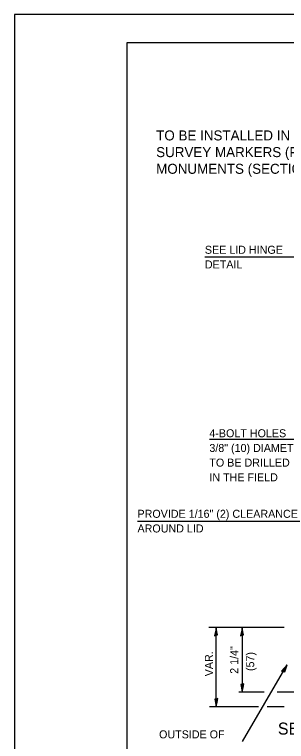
# Model space of a CAD drawing. Extents: x 99219 to 99899, y 99422 to 99862.
# Drawn here: x 99219.3 to 99316.1, y 99603 to 99861.8 of the extents above; entities that cross this region are included whole.
import ezdxf

# ---------------------------------------------------------------- set-up
doc = ezdxf.new("R2010")
doc.units = 0
for name, color, linetype in [('Design_EX_Roadway Dimensions', 7, 'Continuous'), ('Design_PR_Roadway Dimensions', 7, 'Continuous'), ('Design_PR_Roadway Notes', 7, 'Continuous'), ('Level 43', 7, 'Continuous'), ('Sheets_50 Reference Boundary', 7, 'Continuous'), ('Sheets_General Details', 7, 'Continuous'), ('Sheets_Printer Plotting Border', 7, 'Continuous')]:
    doc.layers.add(name, color=color, linetype=linetype)

msp = doc.modelspace()

# ---------------------------------------------------------------- linework, layer by layer
at = {"layer": 'Design_PR_Roadway Notes'}
for p, q in [((99323.61, 99775.42), (99287.04, 99775.42)), ((99331.02, 99710.45), (99288.64, 99710.45)), ((99263.07, 99681.44), (99328.31, 99681.44)), ((99300.48, 99603), (99316.32, 99630.28))]:
    msp.add_line(p, q, dxfattribs=at)
msp.add_lwpolyline([(99314.29, 99628.02), (99314.91, 99627.95), (99315.43, 99627.75), (99315.8, 99628.87), (99316.32, 99630.28), (99315.28, 99629.05)], close=True, dxfattribs=at)
at = {"layer": 'Level 43'}
for p, q in [((99315.28, 99643.55), (99288.46, 99643.55)), ((99291.08, 99615.37), (99291.08, 99643.55)), ((99300.32, 99643.55), (99300.32, 99620.59)), ((99308.08, 99620.59), (99299.06, 99620.59)), ((99330.73, 99620.59), (99312.8, 99620.59)), ((99306.09, 99615.37), (99288.67, 99615.37)), ((99315.28, 99615.37), (99309.23, 99615.37))]:
    msp.add_line(p, q, dxfattribs=at)
for points in [[(99290.46, 99640.58), (99291.03, 99640.82), (99291.58, 99640.91), (99291.34, 99642.06), (99291.08, 99643.55), (99290.79, 99641.96)], [(99299.69, 99640.58), (99300.27, 99640.82), (99300.81, 99640.91), (99300.57, 99642.06), (99300.32, 99643.55), (99300.03, 99641.96)], [(99300.94, 99623.56), (99300.37, 99623.32), (99299.82, 99623.22), (99300.06, 99622.08), (99300.32, 99620.59), (99300.6, 99622.17)], [(99291.7, 99618.34), (99291.13, 99618.09), (99290.59, 99618), (99290.82, 99616.85), (99291.08, 99615.37), (99291.37, 99616.95)]]:
    msp.add_lwpolyline(points, close=True, dxfattribs=at)
at = {"layer": 'Sheets_50 Reference Boundary'}
msp.add_lwpolyline([(99259.35, 99851.78), (99889.35, 99851.78), (99889.35, 99451.78), (99259.35, 99451.78)], close=True, dxfattribs=at)
at = {"layer": 'Sheets_General Details'}
for p, q in [((99219.35, 99861.78), (99219.35, 99421.78)), ((99899.35, 99861.78), (99219.35, 99861.78))]:
    msp.add_line(p, q, dxfattribs=at)
msp.add_lwpolyline([(99259.35, 99851.78), (99889.35, 99851.78), (99889.35, 99431.78), (99259.35, 99431.78)], close=True, dxfattribs=at)
at = {"layer": 'Sheets_Printer Plotting Border'}
msp.add_lwpolyline([(99219.35, 99421.78), (99899.35, 99421.78), (99899.35, 99861.78), (99219.35, 99861.78)], close=True, dxfattribs=at)

# ---------------------------------------------------------------- texts
at = {"layer": 'Design_EX_Roadway Dimensions'}
for s, p in [('TO BE INSTALLED IN ALL PAVEMENT TYPES FOR PRESERVING PERMANENT', (99269.72, 99816.96)), ("SURVEY MARKERS (PI'S, PT'S, PC'S, POC'S, & POT'S) AND LAND SURVEY", (99269.72, 99811.02)), ('MONUMENTS (SECTION OR SUBSECTION CORNERS)', (99269.72, 99805.08))]:
    msp.add_text(s, height=3.5625, dxfattribs=at).set_placement(p)
at = {"layer": 'Design_PR_Roadway Dimensions'}
for s, p in [('2 1/4"', (99298.89, 99627.09)), ('VAR.', (99289.9, 99626.19)), ('(57)', (99304.59, 99628.07))]:
    msp.add_text(s, height=2.85, rotation=90, dxfattribs=at).set_placement(p)
at = {"layer": 'Design_PR_Roadway Notes'}
for s, height, p in [('SEE LID HINGE', 2.85, (99287.04, 99776.61)), ('DETAIL', 2.85, (99287.04, 99771.39)), ('4-BOLT HOLES', 2.85, (99288.64, 99711.29)), ('3/8" (10) DIAMETER', 2.85, (99288.64, 99706.06)), ('TO BE DRILLED', 2.85, (99288.64, 99700.84)), ('IN THE FIELD', 2.85, (99288.64, 99695.61)), ('PROVIDE 1/16" (2) CLEARANCE', 2.85, (99263.07, 99682.62)), ('AROUND LID', 2.85, (99263.07, 99677.4)), ('SEC. A-A', 4.275, (99312.98, 99605.44)), ('OUTSIDE OF', 2.85, (99270.75, 99604.1))]:
    msp.add_text(s, height=height, dxfattribs=at).set_placement(p)

doc.saveas('drawing.dxf')
